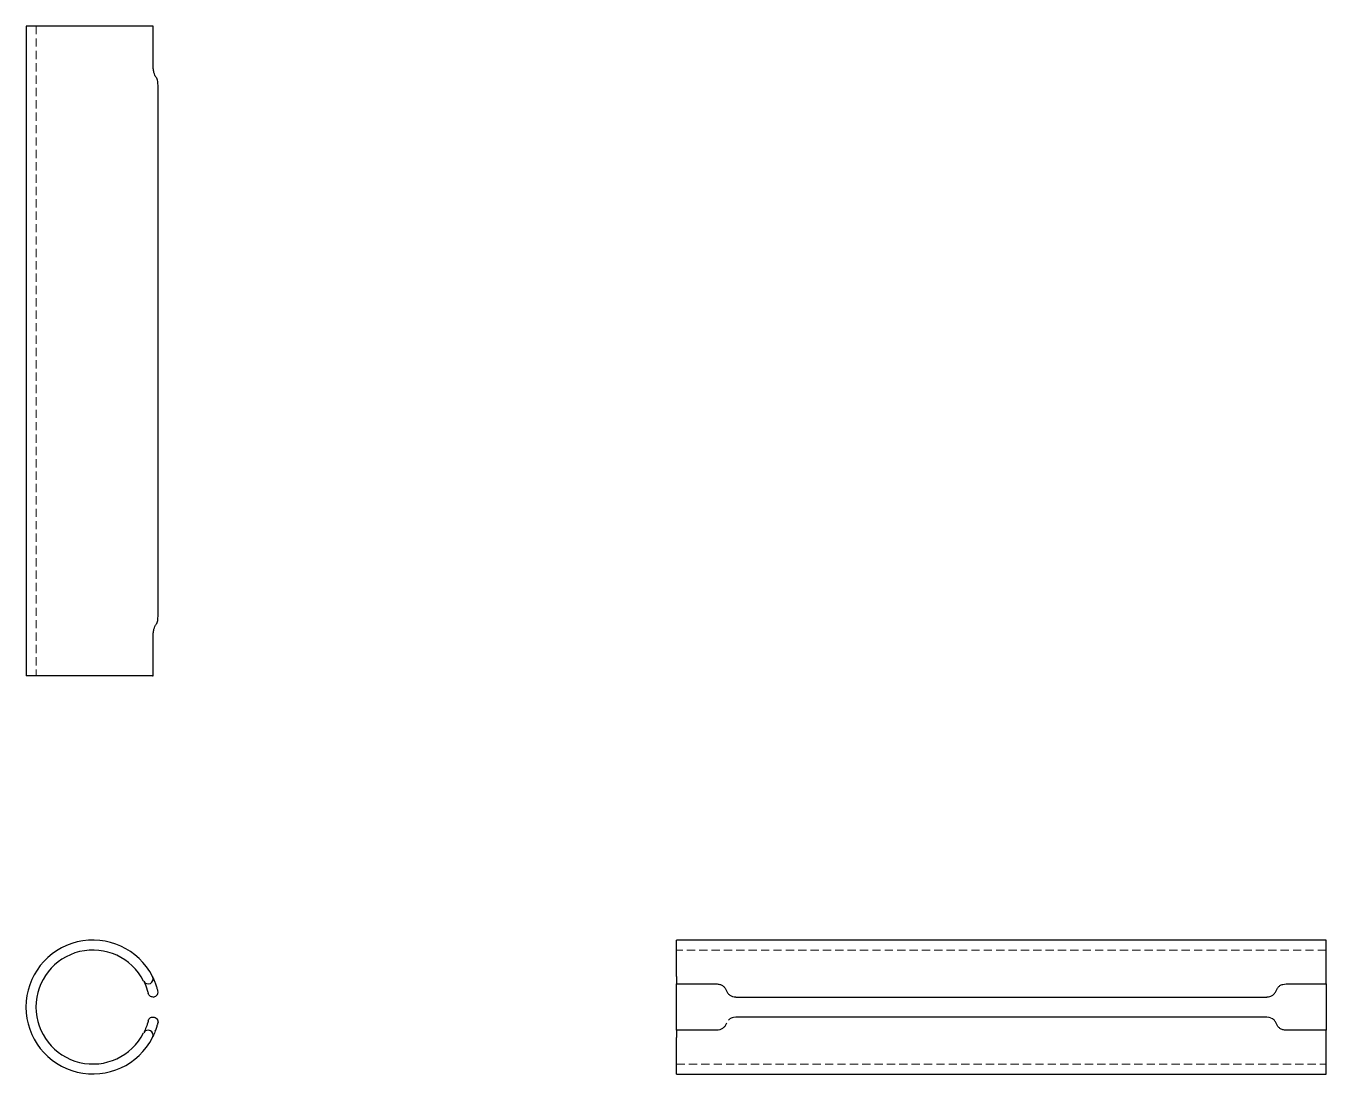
# Model space of a CAD drawing. Header units: millimetres. Extents: x 73 to 273, y 47 to 208.
import ezdxf

# ---------------------------------------------------------------- set-up
doc = ezdxf.new("R2010")
doc.units = ezdxf.units.MM
doc.linetypes.add('HIDDEN', pattern=[1.905, 1.27, -0.635])

msp = doc.modelspace()

# ---------------------------------------------------------------- linework, layer by layer
at = {"color": 7, "linetype": 'Continuous', "lineweight": 25}
for p, q in [((72.83, 208), (72.83, 108)), ((92.32, 208), (72.83, 208)), ((92.4, 208), (92.32, 208)), ((92.4, 201.85), (92.4, 208)), ((93.16, 117.11), (93.16, 198.89)), ((92.4, 108), (92.4, 114.15)), ((92.32, 108), (72.83, 108)), ((92.32, 108), (92.4, 108)), ((273, 67.31), (173, 67.31)), ((173, 61.68), (173, 67.31)), ((273, 61.68), (273, 67.31)), ((173, 61.68), (173, 60.56)), ((173, 60.56), (179.15, 60.56)), ((173, 53.44), (173, 60.56)), ((266.85, 60.56), (273, 60.56)), ((273, 60.56), (273, 61.68)), ((273, 60.56), (273, 53.44)), ((182.11, 58.54), (263.89, 58.54)), ((180.67, 54.49), (180.64, 54.42)), ((263.89, 55.46), (182.11, 55.46)), ((179.15, 53.44), (173, 53.44)), ((173, 53.44), (173, 52.32)), ((173, 46.69), (173, 52.32)), ((273, 53.44), (266.85, 53.44)), ((273, 52.32), (273, 53.44)), ((273, 46.69), (273, 52.32)), ((173, 46.69), (273, 46.69))]:
    msp.add_line(p, q, dxfattribs=at)
at = {"color": 7, "linetype": 'HIDDEN', "lineweight": 18}
for p, q in [((74.37, 208), (74.37, 108)), ((93.15, 198.89), (93.16, 198.89)), ((93.15, 117.11), (93.16, 117.11)), ((273, 65.77), (173, 65.77)), ((182.11, 58.54), (182.11, 58.56)), ((263.89, 58.54), (263.89, 58.56)), ((263.89, 55.44), (263.89, 55.46)), ((173, 48.23), (273, 48.23))]:
    msp.add_line(p, q, dxfattribs=at)
at = {"color": 7, "linetype": 'Continuous', "lineweight": 25}
for centre, radius, start, end in [((83.13, 57), 10.31, 27.0084, 332.9916), ((83.13, 57), 8.77, 27.0084, 332.9916), ((91.63, 61.33), 0.769, 207.0084, 27.0084), ((91.63, 52.67), 0.769, 332.9916, 152.9916)]:
    msp.add_arc(centre, radius, start, end, dxfattribs=at)
for points, knots in [([(92.8, 200.17), (92.78, 200.21), (92.72, 200.28), (92.58, 200.61), (92.47, 201.04), (92.41, 201.48), (92.4, 201.72), (92.4, 201.85)], [0, 0, 0, 0, 0.201916, 0.437351, 0.703025, 0.84755, 1, 1, 1, 1]), ([(93.16, 198.89), (93.15, 199.03), (93.14, 199.3), (93.07, 199.66), (92.97, 199.96), (92.85, 200.1), (92.8, 200.17)], [0, 0, 0, 0, 0.266362, 0.52159, 0.766538, 1, 1, 1, 1]), ([(92.8, 115.83), (92.85, 115.9), (92.97, 116.04), (93.07, 116.34), (93.14, 116.7), (93.15, 116.97), (93.16, 117.11)], [0, 0, 0, 0, 0.233646, 0.478568, 0.733058, 1, 1, 1, 1]), ([(92.4, 114.15), (92.4, 114.28), (92.41, 114.52), (92.47, 114.96), (92.58, 115.39), (92.72, 115.72), (92.78, 115.79), (92.8, 115.83)], [0, 0, 0, 0, 0.152419, 0.297015, 0.562287, 0.797689, 1, 1, 1, 1]), ([(90.95, 60.98), (90.95, 60.98), (91.06, 60.76), (91.36, 60.08), (91.5, 59.62)], [0, 0, 0, 0, 0.1616708, 0.3772319, 0.3772319, 0.3772319, 0.3772319]), ([(92.97, 60.08), (92.84, 60.49), (92.51, 61.33), (92.32, 61.68), (92.32, 61.68)], [0, 0, 0, 0, 0.1616709, 0.3772321, 0.3772321, 0.3772321, 0.3772321]), ([(92.5, 61.31), (92.5, 61.31), (92.45, 61.43), (92.41, 61.5), (92.38, 61.57)], [0, 0, 0, 0, 0.016279, 1, 1, 1, 1]), ([(93.14, 59.49), (93.14, 59.49), (93.11, 59.6), (93.03, 59.9), (92.97, 60.08)], [0, 0, 0, 0, 0.0563239, 0.1314224, 0.1314224, 0.1314224, 0.1314224]), ([(179.15, 60.56), (179.32, 60.55), (179.66, 60.52), (180.1, 60.31), (180.45, 60), (180.57, 59.72), (180.64, 59.58)], [0, 0, 0, 0, 0.256821, 0.509294, 0.756649, 1, 1, 1, 1]), ([(265.36, 59.58), (265.43, 59.72), (265.55, 60), (265.9, 60.31), (266.34, 60.52), (266.68, 60.55), (266.85, 60.56)], [0, 0, 0, 0, 0.243419, 0.490794, 0.743581, 1, 1, 1, 1]), ([(91.5, 59.62), (91.54, 59.5), (91.61, 59.24), (91.64, 59.12), (91.64, 59.12)], [0, 0, 0, 0, 0.0563242, 0.131423, 0.131423, 0.131423, 0.131423]), ([(92.39, 58.54), (92.22, 58.54), (92.05, 58.6), (91.78, 58.81), (91.68, 58.96), (91.64, 59.12)], [0, 0, 0, 0, 0.5, 0.5, 1, 1, 1, 1]), ([(92.39, 58.54), (92.59, 58.54), (92.92, 58.67), (93.16, 59.09), (93.17, 59.36), (93.14, 59.49)], [0, 0, 0, 0, 0.428571, 0.714286, 1, 1, 1, 1]), ([(180.64, 59.58), (180.7, 59.44), (180.83, 59.15), (181.19, 58.82), (181.62, 58.59), (181.94, 58.56), (182.11, 58.55)], [0, 0, 0, 0, 0.2467933, 0.4952054, 0.7465166, 1, 1, 1, 1]), ([(263.89, 58.55), (264.06, 58.56), (264.38, 58.59), (264.81, 58.82), (265.17, 59.15), (265.3, 59.44), (265.36, 59.58)], [0, 0, 0, 0, 0.2538597, 0.5049172, 0.753257, 1, 1, 1, 1]), ([(91.5, 54.38), (91.39, 54.03), (91.11, 53.31), (90.95, 53.02), (90.95, 53.02)], [0, 0, 0, 0, 0.1616708, 0.3772319, 0.3772319, 0.3772319, 0.3772319]), ([(91.64, 54.88), (91.64, 54.88), (91.62, 54.79), (91.55, 54.54), (91.5, 54.38)], [0, 0, 0, 0, 0.0563242, 0.131423, 0.131423, 0.131423, 0.131423]), ([(91.64, 54.88), (91.68, 55.04), (91.78, 55.19), (92.05, 55.4), (92.22, 55.46), (92.39, 55.46)], [0, 0, 0, 0, 0.5, 0.5, 1, 1, 1, 1]), ([(92.39, 55.46), (92.51, 55.46), (92.62, 55.43), (92.83, 55.33), (92.92, 55.26), (93.07, 55.07), (93.12, 54.97), (93.17, 54.74), (93.16, 54.62), (93.14, 54.51)], [0, 0, 0, 0, 0.25, 0.25, 0.5, 0.5, 0.75, 0.75, 1, 1, 1, 1]), ([(92.97, 53.92), (93.03, 54.1), (93.11, 54.4), (93.14, 54.51), (93.14, 54.51)], [0, 0, 0, 0, 0.0750989, 0.131423, 0.131423, 0.131423, 0.131423]), ([(180.64, 54.42), (180.57, 54.28), (180.45, 54), (180.1, 53.69), (179.66, 53.48), (179.32, 53.45), (179.15, 53.44)], [0, 0, 0, 0, 0.243419, 0.4908, 0.743588, 1, 1, 1, 1]), ([(265.36, 54.42), (265.3, 54.56), (265.16, 54.84), (264.94, 55.09), (264.79, 55.17), (264.78, 55.17)], [0, 0, 0, 0, 0.48329, 0.969707, 1, 1, 1, 1]), ([(266.85, 53.44), (266.68, 53.45), (266.34, 53.48), (265.9, 53.69), (265.55, 54), (265.43, 54.28), (265.36, 54.42)], [0, 0, 0, 0, 0.25683, 0.5093, 0.756649, 1, 1, 1, 1]), ([(92.4, 52.48), (92.43, 52.54), (92.46, 52.6), (92.5, 52.7), (92.5, 52.7)], [0, 0, 0, 0, 0.9619925, 1, 1, 1, 1])]:
    msp.add_open_spline(points, degree=3, knots=knots, dxfattribs=at)
at = {"color": 7, "linetype": 'HIDDEN', "lineweight": 18}
for points, knots in [([(92.97, 60.04), (92.92, 60.2), (92.81, 60.54), (92.64, 60.97), (92.55, 61.2), (92.5, 61.31)], [0, 0, 0, 0, 0.334959, 0.670544, 1, 1, 1, 1]), ([(92.84, 58.68), (92.9, 58.74), (93.01, 58.84), (93.11, 59.07), (93.16, 59.33), (93.13, 59.5), (93.11, 59.58)], [0, 0, 0, 0, 0.267316, 0.524594, 0.76897, 1, 1, 1, 1]), ([(93.13, 54.49), (93.14, 54.55), (93.16, 54.66), (93.14, 54.83), (93.09, 55), (93, 55.14), (92.88, 55.27), (92.73, 55.36), (92.57, 55.43), (92.46, 55.44), (92.4, 55.44)], [0, 0, 0, 0, 0.124955, 0.249901, 0.37494, 0.500043, 0.62495, 0.749935, 0.875003, 1, 1, 1, 1]), ([(182.11, 55.45), (181.94, 55.44), (181.62, 55.41), (181.19, 55.18), (180.85, 54.87), (180.73, 54.61), (180.67, 54.49)], [0, 0, 0, 0, 0.264737, 0.526551, 0.785533, 1, 1, 1, 1]), ([(264.78, 55.17), (264.65, 55.25), (264.37, 55.41), (264.06, 55.44), (263.89, 55.45)], [0, 0, 0, 0, 0.4813383, 1, 1, 1, 1]), ([(92.5, 52.7), (92.55, 52.81), (92.65, 53.03), (92.81, 53.47), (92.92, 53.8), (92.97, 53.96)], [0, 0, 0, 0, 0.3252066, 0.6627838, 1, 1, 1, 1])]:
    msp.add_open_spline(points, degree=3, knots=knots, dxfattribs=at)
at = {"color": 7, "linetype": 'Continuous', "lineweight": 25}
msp.add_open_spline([(92.74, 53.26), (92.82, 53.46), (92.9, 53.68), (92.97, 53.92)], degree=3, dxfattribs=at)

doc.saveas('drawing.dxf')
